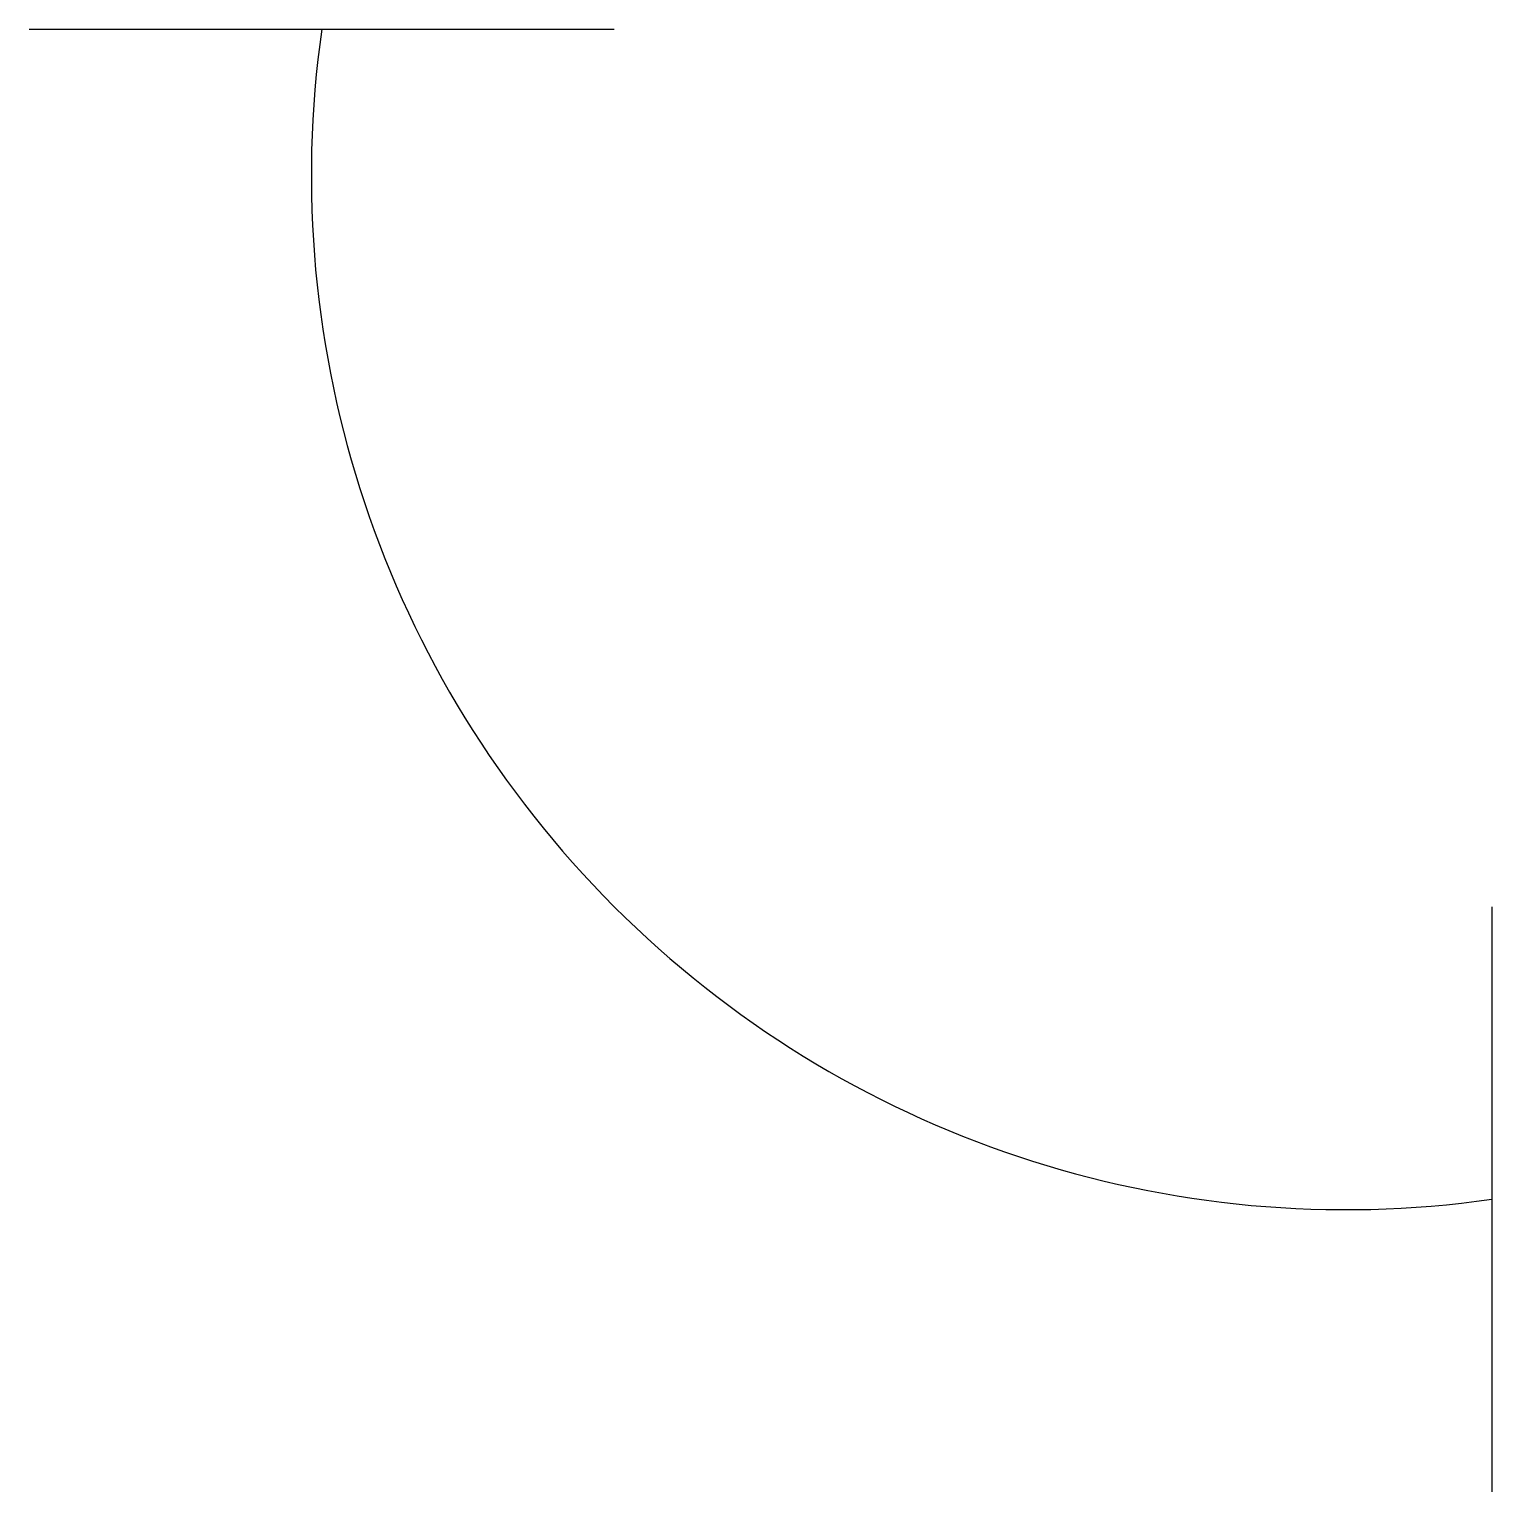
# Model space of a CAD drawing. Extents: x 1.15 to 1.4, y 0.75 to 1.
import ezdxf

# ---------------------------------------------------------------- set-up
doc = ezdxf.new("R2010")
doc.units = 0
doc.layers.get('0').update_dxf_attribs({"linetype": 'CONTINUOUS'})

msp = doc.modelspace()

# ---------------------------------------------------------------- linework, layer by layer
at = {"color": 0}
for p, q in [((1.15, 1), (1.25, 1)), ((1.4, 0.85), (1.4, 0.75))]:
    msp.add_line(p, q, dxfattribs=at)
msp.add_arc((1.375, 0.975), 0.17678, 171.8699, 278.1301, dxfattribs=at)

doc.saveas('drawing.dxf')
